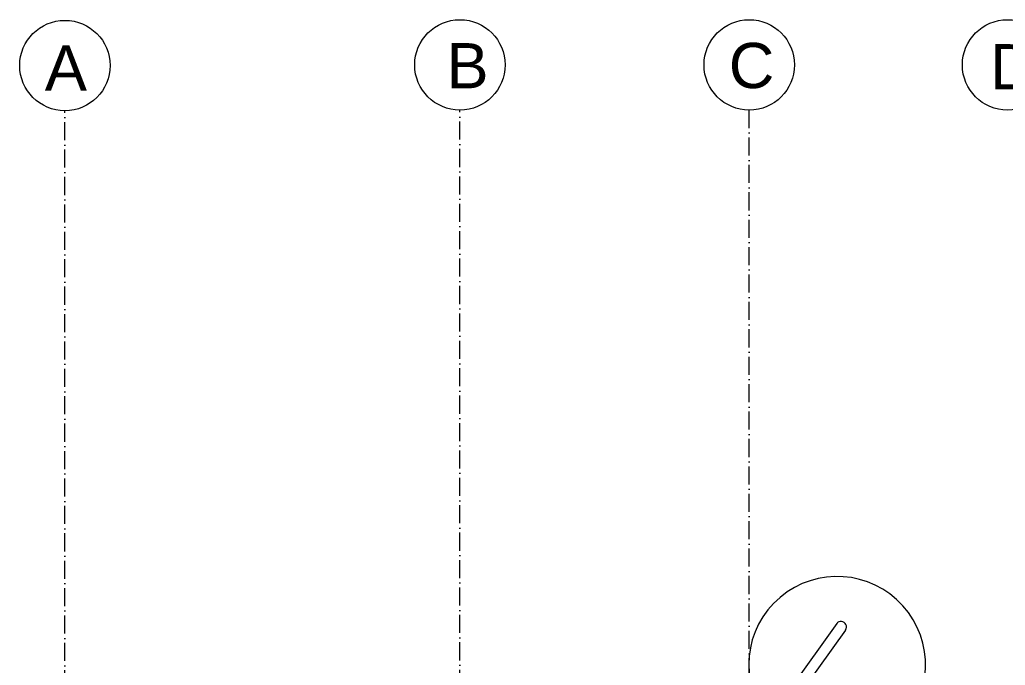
# Model space of a CAD drawing. Header units: millimetres. Extents: x 2830 to 9066, y 9741 to 14619.
# Drawn here: x 3219.1 to 3546.3, y 10544.7 to 10759 of the extents above; entities that cross this region are included whole.
import ezdxf

# ---------------------------------------------------------------- set-up
doc = ezdxf.new("R2010")
doc.units = ezdxf.units.MM
doc.header["$MEASUREMENT"] = 0
doc.linetypes.add('ACAD_ISO10W100', pattern=[18, 12, -3, 0, -3])
doc.layers.add('ARREDI', color=8, linetype='Continuous', lineweight=18)
doc.layers.add('quote nuove', color=2, linetype='Continuous')
doc.styles.get("Standard").update_dxf_attribs({"font": 'Arial.ttf'})

msp = doc.modelspace()

# ---------------------------------------------------------------- linework, layer by layer
at = {"layer": 'ARREDI'}
for p, q in [((3490.3, 10558.48), (3447.63, 10498.85)), ((3493.18, 10556.37), (3450.52, 10496.76))]:
    msp.add_line(p, q, dxfattribs=at)
for centre, radius, start, end in [((3490.44, 10544.79), 29.36, 225.5684, 218.4373), ((3491.74, 10557.44), 1.78, 323.5018, 144.7184)]:
    msp.add_arc(centre, radius, start, end, dxfattribs=at)
at = {"layer": 'quote nuove', "color": 253, "linetype": 'ACAD_ISO10W100', "lineweight": 0, "ltscale": 0.5}
for p, q in [((3234.11, 9909.09), (3234.11, 10728.79)), ((3365.23, 9909.3), (3365.23, 10729)), ((3461.27, 10158.81), (3461.27, 10729))]:
    msp.add_line(p, q, dxfattribs=at)
at = {"layer": 'quote nuove', "color": 253, "lineweight": 0}
for centre in [(3234.11, 10743.79), (3365.23, 10744), (3461.27, 10744), (3547, 10744)]:
    msp.add_circle(centre, 15, dxfattribs=at)

# ---------------------------------------------------------------- texts
at = {"layer": 'quote nuove', "color": 253, "lineweight": 0, "char_height": 15, "attachment_point": 1}
for s, insert in [('A', (3227.45, 10750.49, -16.68)), ('B', (3360.78, 10751.24)), ('C', (3454.47, 10751.3)), ('D', (3541.19, 10750.89))]:
    msp.add_mtext_dynamic_manual_height_columns(s, width=15.1923, gutter_width=12.5, heights=[0], dxfattribs=dict(at, insert=insert))

doc.saveas('drawing.dxf')
